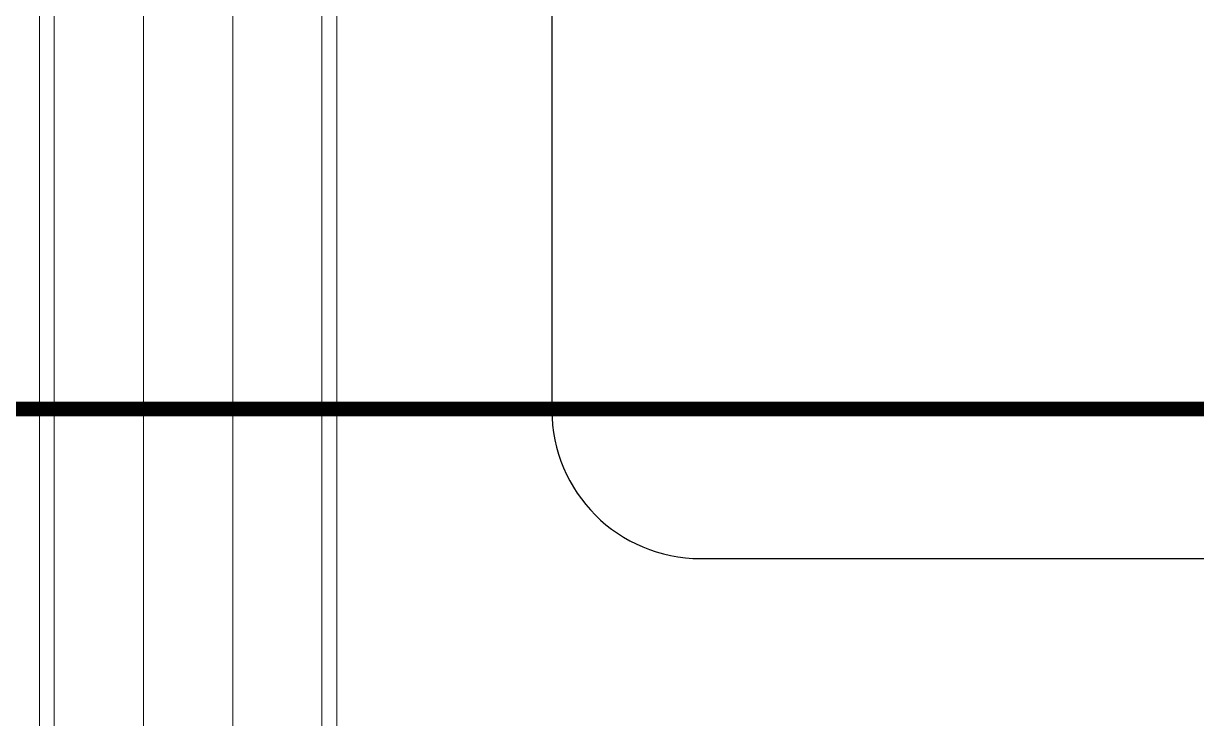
# Model space of a CAD drawing. Extents: x -2050 to 29725, y -1777 to 6820.
# Drawn here: x 1161.4 to 1240.3, y 737.3 to 784.1 of the extents above; entities that cross this region are included whole.
import ezdxf

# ---------------------------------------------------------------- set-up
doc = ezdxf.new("R2010")
doc.units = 0
doc.header["$LTSCALE"] = 25
doc.header["$MEASUREMENT"] = 0
doc.linetypes.add('HIDDEN2', pattern=[4.7625, 3.175, -1.5875])
for name, color, linetype, lineweight in [('06D', 9, 'Continuous', 9), ('10', 9, 'Continuous', 9), ('11', 9, 'Continuous', 9), ('21', 9, 'Continuous', 9), ('40B', 9, 'Continuous', 9), ('DATA TAVAN', 160, 'Continuous', 30)]:
    doc.layers.add(name, color=color, linetype=linetype, lineweight=lineweight)

# ---------------------------------------------------------------- blocks, each defined once
blk = doc.blocks.new('p-zemin kat')
at = {"layer": '06D'}
blk.add_lwpolyline([(1175.5, 425), (1175.5, 818), (1169.5, 818), (1169.5, 332), (1692.557, 332), (1692.557, 338), (1262.5, 338)], dxfattribs=at)
at = {"layer": '11'}
for points in [[(1182.5, 425), (1182.5, 825), (1162.5, 825), (1162.5, 325), (1699.557, 325), (1699.557, 345), (1262.5, 345)], [(1181.5, 425), (1181.5, 824), (1163.5, 824), (1163.5, 326), (1698.557, 326), (1698.557, 344), (1262.5, 344)]]:
    blk.add_lwpolyline(points, dxfattribs=at)
at = {"layer": '40B'}
blk.add_lwpolyline([(3287.328, 2825), (2222.5, 2825), (2222.5, 2815), (1955, 2815), (1955, 1945), (1959.5, 1945), (1959.5, 1385), (1162.5, 1385), (1162.5, 730), (1392.5, 730), (1392.5, 325), (1522.5, 325), (1522.5, 725), (1802.596, 725), (1802.596, 730), (1831.783, 791.16), (1935.267, 740.054, -0.306949), (4278.593, 2070.681, 0.001238)], format="xyb", dxfattribs=at)

msp = doc.modelspace()

# ---------------------------------------------------------------- linework, layer by layer
at = {"layer": '21', "linetype": 'HIDDEN2', "ltscale": 0.1, "const_width": 1}
msp.add_lwpolyline([(1116.064, 758.113), (1422.307, 758.113), (1422.307, 277.938), (1116.064, 277.938)], close=True, dxfattribs=at)
at = {"layer": 'DATA TAVAN'}
for p, q in [((1196.959, 1314.715), (1196.959, 758.052)), ((1206.959, 748.052), (1282.042, 748.052))]:
    msp.add_line(p, q, dxfattribs=at)
msp.add_arc((1206.959, 758.052), 10, 180, 270, dxfattribs=at)

# ---------------------------------------------------------------- block references
at = {"layer": '10'}
msp.add_blockref('p-zemin kat', (0, 0), dxfattribs=at)

doc.saveas('drawing.dxf')
